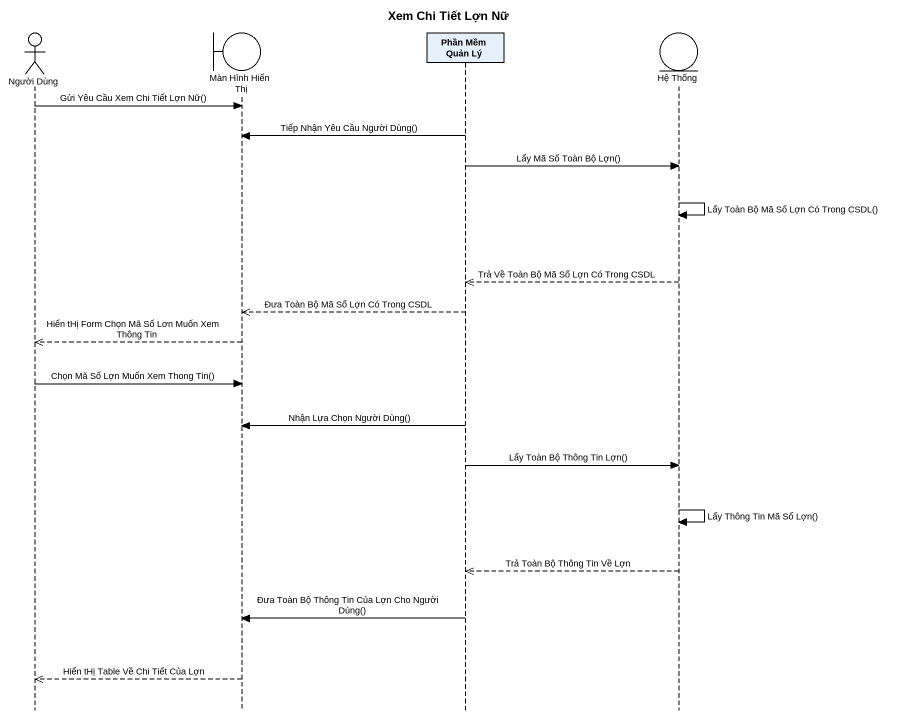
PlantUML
@startuml
title Xem Chi Tiết Lợn Nữ
hide footbox
actor "Người Dùng" as Người_Dùng
boundary "Màn Hình Hiển Thị" as Màn_Hình_Hiển_Thị
participant "Phần Mềm Quản Lý" as Phần_Mềm_Quản_Lý
entity "Hệ Thống" as Hệ_Thống

Người_Dùng -> Màn_Hình_Hiển_Thị : Gửi Yêu Cầu Xem Chi Tiết Lợn Nữ()
Phần_Mềm_Quản_Lý -> Màn_Hình_Hiển_Thị : Tiếp Nhận Yêu Cầu Người Dùng()
Phần_Mềm_Quản_Lý -> Hệ_Thống : Lấy Mã Số Toàn Bộ Lợn()
Hệ_Thống -> Hệ_Thống : Lấy Toàn Bộ Mã Số Lợn Có Trong CSDL()
Hệ_Thống -->> Phần_Mềm_Quản_Lý : Trả Về Toàn Bộ Mã Số Lợn Có Trong CSDL
Phần_Mềm_Quản_Lý -->> Màn_Hình_Hiển_Thị : Đưa Toàn Bộ Mã Số Lợn Có Trong CSDL
Màn_Hình_Hiển_Thị -->> Người_Dùng : Hiển tHị Form Chọn Mã Số Lơn Muốn Xem Thông Tin
Người_Dùng -> Màn_Hình_Hiển_Thị : Chọn Mã Số Lợn Muốn Xem Thong Tin()
Phần_Mềm_Quản_Lý -> Màn_Hình_Hiển_Thị : Nhận Lựa Chọn Người Dùng()
Phần_Mềm_Quản_Lý -> Hệ_Thống : Lấy Toàn Bộ Thông Tin Lợn()
Hệ_Thống -> Hệ_Thống : Lấy Thông Tin Mã Số Lợn()
Hệ_Thống -->> Phần_Mềm_Quản_Lý : Trả Toàn Bộ Thông Tin Về Lợn
Phần_Mềm_Quản_Lý -> Màn_Hình_Hiển_Thị : Đưa Toàn Bộ Thông Tin Của Lợn Cho Người Dùng()
Màn_Hình_Hiển_Thị -->> Người_Dùng : Hiển tHị Table Về Chi Tiết Của Lợn
@enduml
